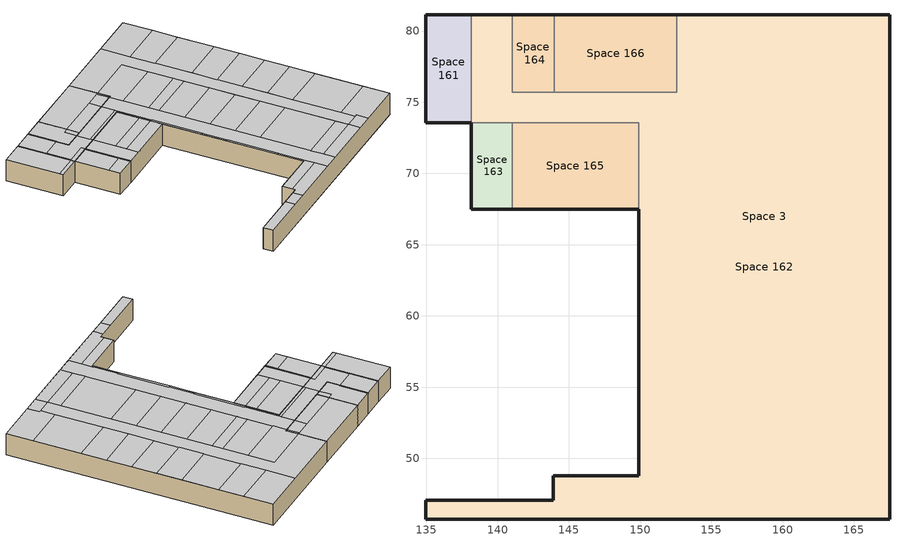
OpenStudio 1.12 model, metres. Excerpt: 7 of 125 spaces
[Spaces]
Space 3
 floor ground: 143.96,75.72 141.01,75.72 141.01,81.15 143.96,81.15 z-3.05; 152.59,75.72 143.96,75.72 143.96,81.15 152.59,81.15 z-3.05; 141.01,67.5 138.16,67.5 138.16,73.57 141.01,73.57 z-3.05; 167.54,45.72 134.97,45.72 134.97,47.06 143.91,47.06 143.91,48.8 149.89,48.8 149.89,73.57 138.16,73.57 138.16,81.15 141.01,81.15 141.01,75.72 152.59,75.72 152.59,81.15 167.54,81.15 z-3.05; 138.16,73.57 134.94,73.57 134.93,81.15 138.16,81.15 z-3.05; 149.89,67.5 141.01,67.5 141.01,73.57 149.89,73.57 z-3.05
Space 161
 floor ground: 138.16,73.57 134.94,73.57 134.93,81.15 138.16,81.15 z-3.05
 wall outside: 138.16,81.15 134.93,81.15 134.94,73.57 138.16,73.57 z-3.05:0
 wall to Space 162: 138.16,73.57 138.16,81.15 z-3.05:0
 ceiling to Space 157: 134.93,81.15 134.94,74.12 138.16,74.12 138.16,81.15 z0
 ceiling to Space 1: 134.94,74.12 134.94,73.57 138.16,73.57 138.16,74.12 z0
Space 162
 floor ground: 167.54,81.15 167.54,45.72 134.97,45.72 134.97,47.06 143.91,47.06 143.91,48.8 149.89,48.8 149.89,73.57 138.16,73.57 138.16,81.15 141.01,81.15 141.01,75.72 152.59,75.72 152.59,81.15 z-3.05
 wall outside: 149.89,67.5 149.89,48.8 143.91,48.8 143.91,47.06 134.97,47.06 134.97,45.72 167.54,45.72 167.54,81.15 152.59,81.15 / 141.01,81.15 138.16,81.15 z-3.05:0
 wall to Space 165: 141.01,73.57 149.89,73.57 149.89,67.5 z-3.05:0
 wall to Space 163: 138.16,73.57 141.01,73.57 z-3.05:0
 wall to Space 164: 143.96,75.72 141.01,75.72 141.01,81.15 z-3.05:0
 wall to Space 166: 152.59,81.15 152.59,75.72 143.96,75.72 z-3.05:0
 ceiling to Space 1: 138.29,77.41 141.01,77.41 141.01,81.15 138.29,81.15 z0; 138.16,73.57 141.13,73.57 141.13,74.12 138.16,74.12 z0; 161.33,77.27 167.54,77.27 167.54,81.15 161.33,81.15 z0; 152.36,73.93 159.35,73.93 159.35,77.36 152.59,77.36 152.59,75.72 152.36,75.72 z0; 138.16,74.12 138.29,74.12 138.29,81.15 138.16,81.15 z0; 143.23,73.57 149.89,73.57 149.89,70.57 150.16,70.57 150.16,73.97 143.23,73.97 z0
 ceiling to Space 131: 161.33,49.3 167.54,49.3 167.54,55.65 161.33,55.65 z0
 ceiling to Space 122: 143.23,45.72 150.16,45.72 150.16,47.45 143.91,47.45 143.91,47.06 143.23,47.06 z0
 ceiling to Space 124: 134.97,47.06 134.97,45.72 141.13,45.72 141.13,47.06 z0
 ceiling to Space 125: 161.33,47.36 161.61,47.36 161.61,45.72 167.54,45.72 167.54,49.3 161.33,49.3 z0
 ceiling to Space 146: 161.33,65.72 167.54,65.72 167.54,68.99 161.33,68.99 z0
 ceiling to Space 155: 161.33,73.94 167.54,73.94 167.54,77.27 161.33,77.27 z0
 ceiling to Space 134: 161.33,55.65 167.54,55.65 167.54,59 161.33,59 z0
 ceiling to Space 143: 149.89,62.38 150.16,62.38 150.16,69.06 149.89,69.06 z0
 ceiling to Space 137: 161.33,59 167.54,59 167.54,62.34 161.33,62.34 z0
 ceiling to Space 127: 143.91,47.45 150.16,47.45 150.16,49.09 149.89,49.09 149.89,48.8 143.91,48.8 z0
 ceiling to Space 110: 152.59,77.36 159.35,77.36 159.35,47.38 161.33,47.36 161.33,81.15 152.59,81.15 z0; 141.13,45.72 143.23,45.72 143.23,47.06 141.13,47.06 z0; 138.29,74.12 141.13,74.12 141.13,73.57 143.23,73.57 143.23,75.72 141.01,75.72 141.01,77.41 138.29,77.41 z0
 ceiling to Space 156: 143.23,73.97 150.16,73.97 150.16,75.72 143.23,75.72 z0
 ceiling to Space 133: 149.89,52.31 150.16,52.31 150.16,59.06 149.89,59.06 z0
 ceiling to Space 126: 152.36,47.38 159.35,47.38 159.35,49.03 152.36,49.03 z0
 ceiling to Space 112: 150.16,45.72 152.36,45.72 152.36,75.72 150.16,75.72 z0
 ceiling to Space 123: 152.36,45.72 159.35,45.72 159.35,47.38 152.36,47.38 z0
 ceiling to Space 128: 152.36,49.03 159.35,49.03 159.35,55.69 152.36,55.69 z0
 ceiling to Space 106: 159.35,45.72 161.61,45.72 161.61,47.36 161.33,47.36 159.35,47.38 z0
 ceiling to Space 151: 152.36,69.17 159.35,69.17 159.35,70.53 152.36,70.53 z0
 ceiling to Space 150: 149.89,69.06 150.16,69.06 150.16,70.57 149.89,70.57 z0
 ceiling to Space 147: 152.36,65.8 159.35,65.8 159.35,69.17 152.36,69.17 z0
 ceiling to Space 141: 161.33,62.34 167.54,62.34 167.54,65.72 161.33,65.72 z0
 ceiling to Space 139: 149.89,59.06 150.16,59.06 150.16,62.38 149.89,62.38 z0
 ceiling to Space 135: 152.36,55.69 159.35,55.69 159.35,59.05 152.36,59.05 z0
 ceiling to Space 142: 152.36,62.38 159.35,62.38 159.35,65.8 152.36,65.8 z0
 ceiling to Space 152: 152.36,70.53 159.35,70.53 159.35,73.93 152.36,73.93 z0
 ceiling to Space 138: 152.36,59.05 159.35,59.05 159.35,62.38 152.36,62.38 z0
 ceiling to Space 148: 161.33,68.99 167.54,68.99 167.54,73.94 161.33,73.94 z0
 ceiling to Space 130: 149.89,49.09 150.16,49.09 150.16,52.31 149.89,52.31 z0
Space 163
 floor ground: 141.01,67.5 138.16,67.5 138.16,73.57 141.01,73.57 z-3.05
 wall outside: 138.16,73.57 138.16,67.5 141.01,67.5 z-3.05:0
 wall to Space 165: 141.01,67.5 141.01,73.57 z-3.05:0
 ceiling to Space 145: 138.16,67.5 141.01,67.5 141.01,69.06 138.16,69.06 z0
 ceiling to Space 1: 138.16,69.06 141.01,69.06 141.01,73.57 138.16,73.57 z0
Space 164
 floor ground: 143.96,75.72 141.01,75.72 141.01,81.15 143.96,81.15 z-3.05
 wall outside: 143.96,81.15 141.01,81.15 z-3.05:0
 wall to Space 166: 143.96,75.72 143.96,81.15 z-3.05:0
 ceiling to Space 159: 141.01,77.41 141.13,77.41 141.13,81.15 141.01,81.15 z0
 ceiling to Space 110: 141.01,75.72 143.23,75.72 143.23,77.36 143.96,77.36 143.96,81.15 141.13,81.15 141.13,77.41 141.01,77.41 z0
 ceiling to Space 156: 143.23,75.72 143.96,75.72 143.96,77.36 143.23,77.36 z0
Space 165
 floor ground: 149.89,67.5 141.01,67.5 141.01,73.57 149.89,73.57 z-3.05
 wall outside: 141.01,67.5 149.89,67.5 z-3.05:0
 ceiling to Space 145: 141.01,67.5 141.13,67.5 141.13,69.06 141.01,69.06 z0
 ceiling to Space 1: 143.23,67.5 149.89,67.5 149.89,69.06 143.23,69.06 z0; 141.13,67.5 143.23,67.5 143.23,73.57 141.13,73.57 z0
 ceiling to Space 149: 141.01,69.06 141.13,69.06 141.13,73.57 141.01,73.57 z0
 ceiling to Space 153: 143.23,70.57 149.89,70.57 149.89,73.57 143.23,73.57 z0
 ceiling to Space 150: 143.23,69.06 149.89,69.06 149.89,70.57 143.23,70.57 z0
Space 166
 floor ground: 152.59,75.72 143.96,75.72 143.96,81.15 152.59,81.15 z-3.05
 wall outside: 152.59,81.15 143.96,81.15 z-3.05:0
 ceiling to Space 156: 143.96,75.72 150.16,75.72 150.16,77.36 143.96,77.36 z0
 ceiling to Space 154: 152.36,75.72 152.59,75.72 152.59,77.36 152.36,77.36 z0
 ceiling to Space 112: 150.16,75.72 152.36,75.72 152.36,77.36 150.16,77.36 z0
 ceiling to Space 110: 143.96,77.36 152.59,77.36 152.59,81.15 143.96,81.15 z0
[Building]
Building 1: Space Type=189.1-2009 - Office - OpenOffice - CZ4-8; Default Construction Set=189.1-2009 - CZ5 - Office
[Site]
Site 1
[ClimateZones]
Climate Zone Institution Name 1=ASHRAE; Climate Zone Document Name 1=ANSI/ASHRAE Standard 169; Climate Zone Document Year 1=2006; Climate Zone Institution Name 2=CEC; Climate Zone Document Name 2=California Climate Zone Descriptions; Climate Zone Document Year 2=1995
[DefaultConstructionSet]
189.1-2009 - CZ5 - Office: Default Exterior Surface Constructions=Default Surface Constructions 13; Default Interior Surface Constructions=Default Surface Constructions 14; Default Ground Contact Surface Constructions=Default Surface Constructions 15; Default Exterior SubSurface Constructions=Default Sub Surface Constructions 9; Default Interior SubSurface Constructions=Default Sub Surface Constructions 10; Interior Partition Construction=Interior Partition
[DefaultSurfaceConstructions]
Name | Floor Construction | Wall Construction | Roof Ceiling Construction
Default Surface Constructions 13 | ExtSlabCarpet 4in ClimateZone 1-8 | ASHRAE 189.1-2009 ExtWall Mass ClimateZone 5 | ASHRAE 189.1-2009 ExtRoof IEAD ClimateZone 2-5
Default Surface Constructions 14 | Interior Floor | Interior Wall | Interior Ceiling
Default Surface Constructions 15 | ExtSlabCarpet 4in ClimateZone 1-8 | ExtSlabCarpet 4in ClimateZone 1-8 | ExtSlabCarpet 4in ClimateZone 1-8
[Construction]
ExtSlabCarpet 4in ClimateZone 1-8: MAT-CC05 4 HW CONCRETE, CP02 CARPET PAD
Interior Floor: F16 Acoustic tile, F05 Ceiling air space resistance, M11 100mm lightweight concrete
Interior Wall: G01a 19mm gypsum board, F04 Wall air space resistance, G01a 19mm gypsum board
Interior Ceiling: M11 100mm lightweight concrete, F05 Ceiling air space resistance, F16 Acoustic tile
Exterior Door: F08 Metal surface, I01 25mm insulation board
Interior Window: Clear 3mm
Interior Door; Interior Partition: G05 25mm wood
ASHRAE 189.1-2009 ExtRoof IEAD ClimateZone 2-5: Roof Membrane, Roof Insulation [21], Metal Decking
ASHRAE 189.1-2009 ExtWindow ClimateZone 4-5: Theoretical Glass [207]
ASHRAE 189.1-2009 ExtWall Mass ClimateZone 5: 1IN Stucco, 8IN Concrete HW, Wall Insulation [40], 1/2IN Gypsum
[Material] Thermal Absorptance=0.9
Name | Roughness | Thickness {m} | Conductivity {W/m-K} | Density {kg/m3} | Specific Heat {J/kg-K} | Solar Absorptance | Visible Absorptance
MAT-CC05 4 HW CONCRETE | Rough | 0.1016 | 1.311 | 2240 | 836.8 | 0.85 | 0.85
1IN Stucco | Smooth | 0.0253 | 0.6918 | 1858 | 837 | 0.92 | 0.92
8IN Concrete HW | MediumRough | 0.2033 | 1.7296 | 2243 | 837 | 0.65 | 0.65
1/2IN Gypsum | Smooth | 0.0127 | 0.16 | 784.9 | 830 | 0.4 | 0.4
Roof Membrane | VeryRough | 0.0095 | 0.16 | 1121.29 | 1460 | 0.7 | 0.7
Metal Decking | MediumSmooth | 0.0015 | 45.006 | 7680 | 418.4 | 0.6 | 0.6
F16 Acoustic tile | MediumSmooth | 0.0191 | 0.06 | 368 | 590 | 0.3 | 0.3
M11 100mm lightweight concrete | MediumRough | 0.1016 | 0.53 | 1280 | 840 | 0.5 | 0.5
G01a 19mm gypsum board | MediumSmooth | 0.019 | 0.16 | 800 | 1090 | 0.4 | 0.4
F08 Metal surface | Smooth | 0.0008 | 45.28 | 7824 | 500 | 0.7 | 0.7
I01 25mm insulation board | MediumRough | 0.0254 | 0.03 | 43 | 1210 | 0.6 | 0.6
G05 25mm wood | MediumSmooth | 0.0254 | 0.15 | 608 | 1630 | 0.5 | 0.5
Roof Insulation [21] | MediumRough | 0.2105 | 0.049 | 265 | 836.8 | 0.7 | 0.7
Wall Insulation [40] | MediumRough | 0.0794 | 0.0432 | 91 | 837 | 0.5 | 0.5
[Material:NoMass]
CP02 CARPET PAD: Roughness=Smooth; Thermal Resistance {m2-K/W}=0.1; Thermal Absorptance=0.9; Solar Absorptance=0.8; Visible Absorptance=0.8
[Material:AirGap]
Name | Thermal Resistance {m2-K/W}
F05 Ceiling air space resistance | 0.18
F04 Wall air space resistance | 0.15
[DefaultSubSurfaceConstructions]
Name | Fixed Window Construction | Operable Window Construction | Door Construction | Tubular Daylight Dome Construction | Tubular Daylight Diffuser Construction
Default Sub Surface Constructions 9 | ASHRAE 189.1-2009 ExtWindow ClimateZone 4-5 | ASHRAE 189.1-2009 ExtWindow ClimateZone 4-5 | Exterior Door | Interior Window | Interior Window
Default Sub Surface Constructions 10 | Interior Window | Interior Window | Interior Door
[WindowMaterial:Glazing] Optical Data Type=SpectralAverage; Thickness {m}=0.003; Back Side Solar Reflectance at Normal Incidence=0; Back Side Visible Reflectance at Normal Incidence=0; Infrared Transmittance at Normal Incidence=0; Dirt Correction Factor for Solar and Visible Transmittance=1; Solar Diffusing=No
Name | Solar Transmittance at Normal Incidence | Front Side Solar Reflectance at Normal Incidence | Visible Transmittance at Normal Incidence | Front Side Visible Reflectance at Normal Incidence | Front Side Infrared Hemispherical Emissivity | Back Side Infrared Hemispherical Emissivity | Conductivity {W/m-K}
Clear 3mm | 0.837 | 0.075 | 0.898 | 0.081 | 0.84 | 0.84 | 0.9
Theoretical Glass [207] | 0.3311 | 0.6189 | 0.44 | 0.51 | 0.9 | 0.9 | 0.0133
[WindowMaterial:Blind]
Window Material Blind 1: Slat Width {m}=0.025; Slat Separation {m}=0.01875; Front Side Slat Beam Solar Reflectance=0.5; Back Side Slat Beam Solar Reflectance=0.5; Front Side Slat Diffuse Solar Reflectance=0.5; Back Side Slat Diffuse Solar Reflectance=0.5; Slat Beam Visible Transmittance=0
[SpaceType]
189.1-2009 - Office - OpenOffice - CZ4-8: Default Schedule Set=189.1-2009 - Office - OpenOffice - CZ4-8 Schedule Set; Design Specification Outdoor Air Object=189.1-2009 - Office - OpenOffice - CZ4-8 Ventilation; Standards Building Type=Office; Standards Space Type=OpenOffice
[DefaultScheduleSet]
189.1-2009 - Office - OpenOffice - CZ4-8 Schedule Set: Number of People Schedule=Office Work Occ; People Activity Level Schedule=Office Activity; Lighting Schedule=Office Bldg Light; Electric Equipment Schedule=Office Bldg Equip; Infiltration Schedule=Office Infil Quarter On
[Lights:Definition]
189.1-2009 - Office - OpenOffice - CZ4-8 Lights Definition: Design Level Calculation Method=Watts/Area; Watts per Space Floor Area {W/m2}=10.6563
[Lights]
189.1-2009 - Office - OpenOffice - CZ4-8 Lights: Lights Definition=189.1-2009 - Office - OpenOffice - CZ4-8 Lights Definition; Space or SpaceType=189.1-2009 - Office - OpenOffice - CZ4-8
[DesignSpecification:OutdoorAir]
189.1-2009 - Office - OpenOffice - CZ4-8 Ventilation: Outdoor Air Method=Sum; Outdoor Air Flow per Person {m3/s-person}=0.00943895
[People:Definition]
189.1-2009 - Office - OpenOffice - CZ4-8 People Definition: Number of People Calculation Method=People/Area; People per Space Floor Area {person/m2}=0.0565105; Fraction Radiant=0.3
[People]
189.1-2009 - Office - OpenOffice - CZ4-8 People: People Definition=189.1-2009 - Office - OpenOffice - CZ4-8 People Definition; Space or SpaceType=189.1-2009 - Office - OpenOffice - CZ4-8
[SpaceInfiltration:DesignFlowRate]
189.1-2009 - Office - OpenOffice - CZ4-8 Infiltration: Space or SpaceType=189.1-2009 - Office - OpenOffice - CZ4-8; Design Flow Rate Calculation Method=Flow/ExteriorArea; Flow per Exterior Surface Area {m3/s-m2}=0.000226568
[ElectricEquipment:Definition]
189.1-2009 - Office - OpenOffice - CZ4-8 Electric Equipment Definition: Design Level Calculation Method=Watts/Area; Watts per Space Floor Area {W/m2}=7.64238
[ElectricEquipment]
189.1-2009 - Office - OpenOffice - CZ4-8 Electric Equipment: Electric Equipment Definition=189.1-2009 - Office - OpenOffice - CZ4-8 Electric Equipment Definition; Space or SpaceType=189.1-2009 - Office - OpenOffice - CZ4-8
[ShadingControl]
Shading Control 1: Shading Type=InteriorBlind; Shading Device Material=Window Material Blind 1
[Space]
Name | Building Story
Space 3
Space 161; Space 162; Space 163; Space 164; Space 165; Space 166 | Building Story 3
[BuildingStory]
Building Story 3: Nominal Z Coordinate {m}=0; Nominal Floor to Floor Height {m}=3.048
[Schedule:Ruleset]
Name | Default Day Schedule | Summer Design Day Schedule | Winter Design Day Schedule
Office Bldg Light | Office Bldg Light Default Schedule | Office Bldg Light Summer Design Day | Office Bldg Light Winter Design Day
Office Activity | Office Activity Default Schedule | Office Activity Summer Design Day | Office Activity Winter Design Day
Office Infil Quarter On | Office Infil Quarter On Default Schedule | Office Infil Quarter On Summer Design Day | Office Infil Quarter On Winter Design Day
Office Bldg Equip | Office Bldg Equip Default Schedule | Office Bldg Equip Summer Design Day | Office Bldg Equip Winter Design Day
Office Work Occ | Office Bldg Occ Default Schedule | Office Bldg Occ Summer Design Day | Office Bldg Occ Winter Design Day
[Schedule:Day]
Office Bldg Light Default Schedule: 5, 0, 0.05, 7, 0, 0.1, 8, 0, 0.3, 17, 0, 0.9, 18, 0, 0.7, 20, 0, 0.5, 22, 0, 0.3, 23, 0, 0.1, 24, 0, 0.05
Office Bldg Light Summer Design Day; Office Infil Quarter On Rule 1 Day Schedule; Office Bldg Equip Summer Design Day: 24, 0, 1
Office Bldg Light Winter Design Day; Office Bldg Equip Winter Design Day; Office Bldg Occ Winter Design Day; Office Bldg Occ Rule 1 Day Schedule: 24, 0, 0
Office Bldg Light Rule 1 Day Schedule: 24, 0, 0.05
Office Bldg Light Rule 2 Day Schedule: 6, 0, 0.05, 8, 0, 0.1, 14, 0, 0.5, 17, 0, 0.15, 24, 0, 0.05
Office Activity Default Schedule; Office Activity Summer Design Day; Office Activity Winter Design Day: 24, 0, 132
Office Infil Quarter On Default Schedule; Office Infil Quarter On Summer Design Day: 6, 0, 1, 22, 0, 0.25, 24, 0, 1
Office Infil Quarter On Winter Design Day; Office Infil Quarter On Rule 2 Day Schedule: 6, 0, 1, 18, 0, 0.25, 24, 0, 1
Office Bldg Equip Default Schedule: 8, 0, 0.4, 12, 0, 0.9, 13, 0, 0.8, 17, 0, 0.9, 18, 0, 0.8, 20, 0, 0.6, 22, 0, 0.5, 24, 0, 0.4
Office Bldg Equip Rule 1 Day Schedule: 24, 0, 0.3
Office Bldg Equip Rule 2 Day Schedule: 6, 0, 0.3, 8, 0, 0.4, 14, 0, 0.5, 17, 0, 0.35, 24, 0, 0.3
Office Bldg Occ Default Schedule: 6, 0, 0, 7, 0, 0.1, 8, 0, 0.2, 12, 0, 0.85, 13, 0, 0.5, 17, 0, 0.85, 18, 0, 0.7, 20, 0, 0.4, 22, 0, 0.1, 24, 0, 0.05
Office Bldg Occ Summer Design Day: 6, 0, 0, 22, 0, 1, 24, 0, 0.05
Office Bldg Occ Rule 2 Day Schedule: 6, 0, 0, 8, 0, 0.1, 14, 0, 0.4, 17, 0, 0.1, 24, 0, 0
[Schedule:Rule] Apply Monday=No; Apply Tuesday=No; Apply Wednesday=No; Apply Thursday=No; Apply Friday=No; Date Specification Type=DateRange; Start Month=1; Start Day=1; End Month=12; End Day=31
Name | Schedule Ruleset | Rule Order | Day Schedule | Apply Sunday | Apply Saturday
Office Bldg Light Rule 1 | Office Bldg Light | 0 | Office Bldg Light Rule 1 Day Schedule | Yes | No
Office Bldg Light Rule 2 | Office Bldg Light | 1 | Office Bldg Light Rule 2 Day Schedule | No | Yes
Office Infil Quarter On Rule 1 | Office Infil Quarter On | 0 | Office Infil Quarter On Rule 1 Day Schedule | Yes | No
Office Infil Quarter On Rule 2 | Office Infil Quarter On | 1 | Office Infil Quarter On Rule 2 Day Schedule | No | Yes
Office Bldg Equip Rule 1 | Office Bldg Equip | 0 | Office Bldg Equip Rule 1 Day Schedule | Yes | No
Office Bldg Equip Rule 2 | Office Bldg Equip | 1 | Office Bldg Equip Rule 2 Day Schedule | No | Yes
Office Work Occ Rule 1 | Office Work Occ | 0 | Office Bldg Occ Rule 1 Day Schedule | Yes | No
Office Work Occ Rule 2 | Office Work Occ | 1 | Office Bldg Occ Rule 2 Day Schedule | No | Yes
